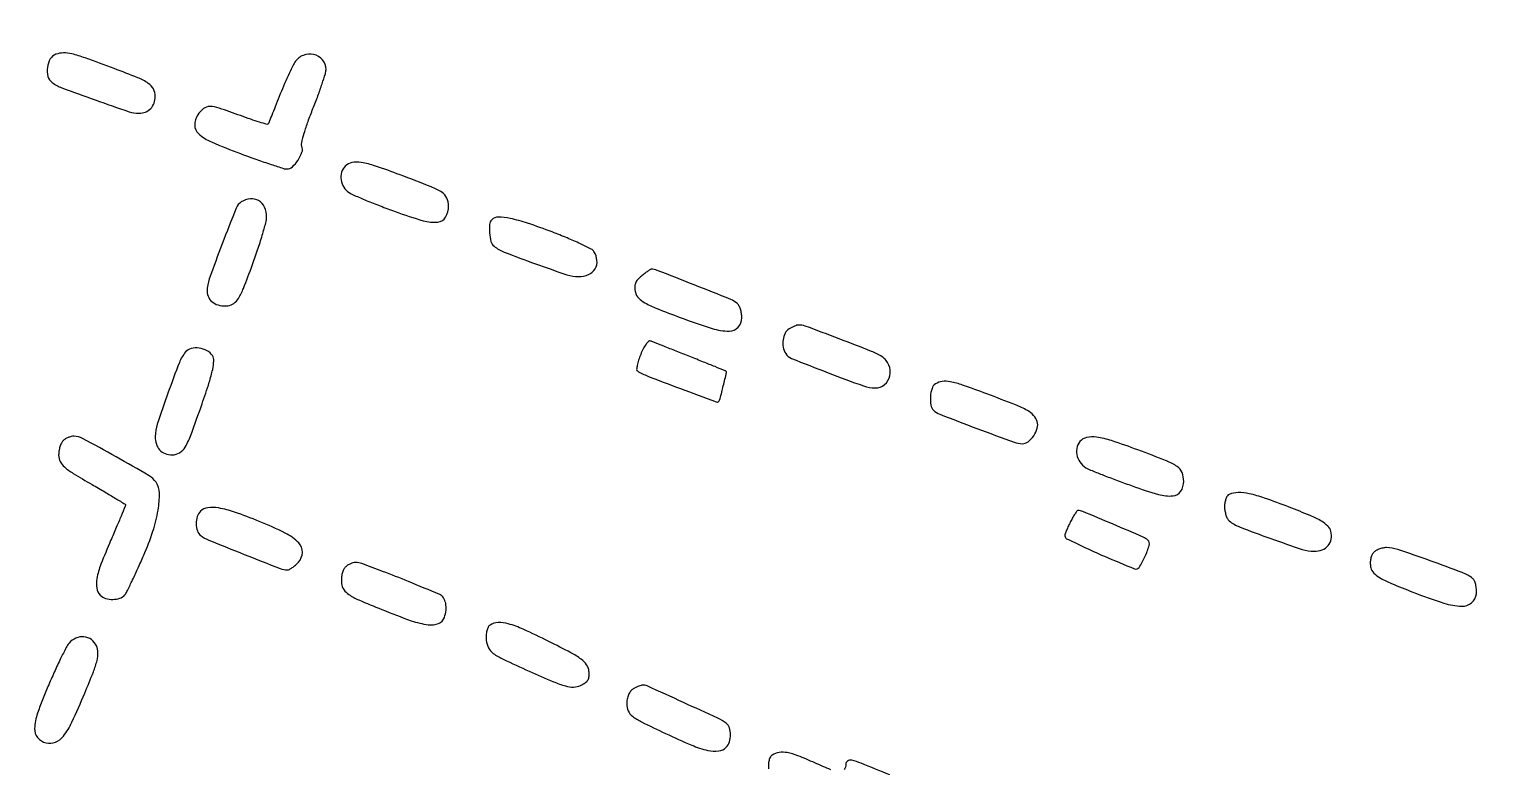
# Model space of a CAD drawing. Header units: metres. Extents: x 244 to 6504, y 133 to 4776.
# Drawn here: x 2868.1 to 3129.5, y 2975 to 3106.6 of the extents above; entities that cross this region are included whole.
import ezdxf

# ---------------------------------------------------------------- set-up
doc = ezdxf.new("R2010")
doc.units = ezdxf.units.M
doc.header["$MEASUREMENT"] = 0

msp = doc.modelspace()

# ---------------------------------------------------------------- linework, layer by layer
for points in [[(2390.74, 4302.36, -0.000001), (2436.6, 4383.87, -0.253439)], [(2809.66, 3348.58, -0.000003), (2861.11, 3329.19, -0.000175), (2917.85, 3307.78, -0.000105), (2985.13, 3282.36, 0.000001), (3054.44, 3256.15, 0.000001), (3117.63, 3232.25, 0.000001), (3170.61, 3212.21, 0.000007), (3189.96, 3204.9, -0.002564)], [(5649.78, 2908.29, -0.000001), (5592.12, 2927.27, -0.000136)], [(1770.95, 4232.21, -0.000001), (1756.31, 4203.53, -0.092463)], [(2661.8, 3304.26, -0.000001), (2697.55, 3290.75, -0.000089)], [(2166.88, 2385.74, -0.000003), (2059.01, 2428.09, -0.099946)], [(2106.7, 3796.48, 0.000002), (2119.15, 3818.66)], [(2297.42, 3562.08, -0.000023), (2063.26, 3651.71, -0.089134)], [(1593.92, 2905.57, -0.000004), (1514.48, 2912.51, -0.000011), (1436.43, 2919.33, -0.007054)], [(3786.66, 2922.9, 0.000685), (3692.42, 2974.87, -0.000176), (3640.05, 3003.67, -0.00024), (3592.9, 3029.66, -0.000156), (3553.29, 3051.52, -0.002791), (3540.61, 3058.62, 0.011957), (3524.79, 3067.11, 0.003929), (3501.11, 3078.85, 0.001858), (3461.27, 3098.03, 0.000234), (3375.01, 3139.12), (3228.05, 3209.03), (3155.52, 3236.5, 0.000109), (3110.93, 3253.38, 0.000013), (3012.15, 3290.74, 0.000016), (2894.73, 3335.15, 0.000013), (2769.32, 3382.57, -0.00051)], [(3194.59, 2964.63, -0.000274), (3199.89, 2977.56, -0.001712), (3207.4, 2995.7, -0.000332), (3221.11, 3028.39, 0.002473), (3234.6, 3060.96, 0.001952), (3248.88, 3096.35, 0.001967), (3262.73, 3131.43, 0.002708), (3274.88, 3163.07, -0.018298), (3275.47, 3164.49, -0.03784), (3276.06, 3165.55, -0.05007), (3276.6, 3166.2, -0.29609), (3277.01, 3166.29, -0.019212), (3277.66, 3166.01, -0.000003), (3312.3, 3149.56, -0.000078), (3350.64, 3131.35, -0.000048), (3396.02, 3109.79, -0.000386)], [(1818.98, 2759.08, 0.000018), (1857.04, 2862.14, 0.000008), (1895.3, 2965.72, 0.303576)], [(1986.93, 2957.13, 0.000002), (2009.06, 2948.59, 0.092301)], [(2910.82, 2101.23, -0.000002), (2871.64, 2116.15, -0.08954)], [(3742.17, 2759.42, 0.000002), (3749.92, 2779.53, 0.000119)], [(3810.74, 2887.17, 0.000009), (3776.68, 2810.24, 0.000019), (3743.02, 2734.21, 0.015605)], [(3267.31, 3168.75, -0.000025), (3252.2, 3129.67, -0.000011), (3236.96, 3090.25, -0.104491)], [(2960.3, 3189.89, -0.000004), (2968.51, 3186.66, -0.000027)], [(2944.66, 3196.16, 0.000006), (2951.32, 3193.45, 0.001308)], [(3110.2, 3130.91, -0.00082), (3167.5, 3107.8, -0.000052), (3230.94, 3082.08, -0.100355)], [(3020.53, 2505.4, -0.000009), (3041.92, 2560.53, -0.000258)], [(2487.51, 2262.24, 0.000015), (2352.21, 2313.65, 0.000934)], [(3011.1, 2974.51, -0.012514), (3008.22, 2975.73, 0.012513), (3005.22, 2977, 0.048346), (3003.28, 2977.56, 0.081595), (3001.85, 2977.58, 0.105832), (3000.62, 2977.13, 0.128667), (3000.29, 2976.78, 0.058144), (3000.05, 2976.18, 0.050883), (2999.94, 2975.45, 0.043008), (2999.96, 2974.66, 0.116191)], [(3021.58, 2973.59, 0.002074), (3016.48, 2975.65, 0.037428), (3014.8, 2976.19, 0.213015), (3014.08, 2976.05, 0.245442), (3013.76, 2975.43, -0.175559), (3013.43, 2974.52, -0.23669)]]:
    msp.add_lwpolyline(points, format="xyb")
for points in [[(2872.82, 3102.18, 0.174992), (2871.83, 3101.34, 0.09875), (2871.32, 3099.84, 0.09778), (2871.42, 3098.24, 0.167908), (2872.16, 3097.15, 0.07239), (2873.9, 3096.2, 0.00381), (2879.85, 3094.03, 0.003492), (2885.88, 3091.94, 0.081942), (2887.66, 3091.65, 0.094545), (2888.82, 3091.87, 0.108879), (2889.74, 3092.49, 0.105739), (2890.34, 3093.47, 0.084838), (2890.54, 3094.68, 0.122987), (2890.22, 3095.99, 0.122123), (2889.32, 3096.99, 0.052413), (2887.42, 3098, 0.007138), (2883.23, 3099.63, 0.003065), (2878.04, 3101.53, 0.026336), (2875.67, 3102.25, 0.062004), (2874.16, 3102.42, 0.086777)], [(2915.45, 3100.76, 0.030347), (2914.97, 3099.9, 0.006439), (2914.24, 3098.34, 0.006716), (2913.44, 3096.51, 0.006336), (2912.68, 3094.63, -0.001773), (2911.97, 3092.83, -0.002701), (2911.34, 3091.28, -0.000976), (2910.79, 3089.95, -0.0694), (2910.67, 3089.74, -0.303994), (2910.48, 3089.68, -0.003524), (2909.14, 3090.07, -0.009208), (2907.58, 3090.58, -0.005703), (2905.77, 3091.23, 0.008181), (2901.98, 3092.56, 0.076444), (2900.28, 3092.86, 0.171327), (2899.16, 3092.48, 0.08246), (2898.13, 3091.36, 0.146046), (2897.59, 3089.54, 0.212088), (2898.26, 3088.03, 0.082352), (2900.58, 3086.53, 0.012207), (2905.78, 3084.45, 0.003963), (2908.66, 3083.4, 0.005604), (2911.24, 3082.52, 0.003337), (2913.42, 3081.81, 0.076569), (2914.07, 3081.71, 0.190634), (2915.02, 3082.09, 0.059919), (2916.03, 3083.29, 0.059753), (2916.73, 3084.7, 0.17825), (2916.71, 3085.77, -0.153828), (2916.68, 3086.39, -0.01046), (2917.15, 3088.12, -0.014198), (2917.82, 3090.2, -0.010137), (2918.69, 3092.48, 0.006654), (2919.58, 3094.78, 0.008629), (2920.33, 3096.91, 0.006764), (2920.9, 3098.71, 0.073909), (2921.02, 3099.46, 0.172713), (2920.41, 3101.17, 0.165747), (2918.84, 3102.14, 0.156019), (2916.93, 3101.99, 0.153558)], [(2924.46, 3082.24, 0.127863), (2923.81, 3081.14, 0.105925), (2923.72, 3079.77, 0.102908), (2924.2, 3078.45, 0.113892), (2925.16, 3077.49, 0.037976), (2926.1, 3077, 0.004942), (2928.19, 3076.11, 0.005733), (2930.69, 3075.12, 0.004764), (2933.38, 3074.11, 0.015088), (2938.37, 3072.47, 0.097815), (2940.99, 3072.23, 0.241849), (2942.35, 3073.11, 0.130545), (2942.88, 3075.09, 0.104007), (2942.57, 3076.53, 0.146844), (2941.72, 3077.53, 0.049478), (2939.79, 3078.52, 0.00365), (2934.23, 3080.67, 0.008356), (2929.83, 3082.24, 0.041871), (2927.3, 3082.87, 0.08414), (2925.64, 3082.86, 0.153572)], [(2905.91, 3075.84, 0.157926), (2905, 3074.74, 0.003625), (2902.5, 3068.35, 0.005523), (2900.2, 3062.12, 0.085831), (2899.82, 3059.89, 0.122411), (2900.1, 3058.76, 0.119324), (2900.88, 3057.87, 0.104972), (2902.07, 3057.37, 0.077536), (2903.51, 3057.32, 0.123388), (2904.58, 3057.73, 0.104429), (2905.41, 3058.62, 0.042739), (2906.29, 3060.41, 0.005227), (2907.84, 3064.49, 0.007129), (2908.82, 3067.28, 0.00884), (2909.65, 3069.9, 0.007456), (2910.27, 3072.11, 0.063589), (2910.41, 3073.13, 0.106305), (2910.04, 3074.88, 0.153751), (2909, 3076.06, 0.160564), (2907.52, 3076.39, 0.118044)], [(2950.6, 3072.66, 0.172943), (2950.2, 3071.81, 0.045561), (2950.19, 3070.29, 0.045852), (2950.45, 3068.77, 0.154881), (2950.99, 3067.94, 0.080923), (2952.82, 3066.87, 0.005696), (2958.38, 3064.8, 0.005732), (2963.99, 3062.85, 0.080085), (2966.09, 3062.51, 0.106171), (2967.84, 3062.88, 0.152448), (2969.02, 3063.91, 0.160077), (2969.36, 3065.39, 0.119542), (2968.82, 3066.99, 0.135826), (2968.33, 3067.43, 0.007023), (2966.41, 3068.36, 0.010726), (2964.06, 3069.4, 0.007549), (2961.38, 3070.47, 0.010357), (2956.98, 3072.04, 0.030552), (2953.89, 3072.87, 0.044015), (2951.74, 3073.11, 0.205313)], [(2977.3, 3062.61, 0.042746), (2976.6, 3061.94, 0.091635), (2976.21, 3061.3, 0.097372), (2976.1, 3060.59, 0.052894), (2976.22, 3059.71, 0.131359), (2976.79, 3058.69, 0.072647), (2977.92, 3057.82, 0.033934), (2980.01, 3056.82, 0.00545), (2984.23, 3055.21, 0.012435), (2989.9, 3053.26, 0.075069), (2992.97, 3052.78, 0.211095), (2994.55, 3053.47, 0.188193), (2995.21, 3055.15, 0.042107), (2995.14, 3055.93, 0.039413), (2994.95, 3056.7, 0.041902), (2994.66, 3057.36, 0.096463), (2994.32, 3057.78, 0.077758), (2993.22, 3058.43, 0.001327), (2986.71, 3061.03, 0.001133), (2980.11, 3063.62, 0.093389), (2979.04, 3063.83, 0.145852), (2978.89, 3063.78, 0.006908), (2978.43, 3063.47, 0.010866), (2977.89, 3063.08, 0.00756)], [(3003.65, 3053.17, 0.14106), (3002.93, 3052.42, 0.085777), (3002.55, 3051.24, 0.080262), (3002.58, 3049.92, 0.096847), (3003.03, 3048.77, 0.157686), (3004.07, 3047.91, 0.003083), (3010.58, 3045.36, 0.00472), (3016.91, 3043, 0.087226), (3019.02, 3042.63, 0.180075), (3020.67, 3043.24, 0.163275), (3021.6, 3044.81, 0.150212), (3021.43, 3046.73, 0.152443), (3020.21, 3048.21, 0.051381), (3018.36, 3049.17, 0.003166), (3012.56, 3051.41, 0.001916), (3006.51, 3053.68, 0.099768), (3005.28, 3053.87, 0.074835), (3005.03, 3053.82, 0.01564), (3004.61, 3053.66, 0.016081), (3004.13, 3053.43, 0.014592)], [(2977.16, 3048.62, 0.017139), (2976.79, 3047.58, 0.026608), (2976.55, 3046.65, 0.024638), (2976.44, 3045.92, 0.287021), (2976.56, 3045.67, 0.045845), (2978.41, 3044.75, 0.002737), (2984.25, 3042.52, 0.000665), (2990.62, 3040.14, 0.293549), (2991.04, 3040.23, 0.133436), (2991.33, 3040.73, 0.004275), (2991.9, 3043.01, 0.002479), (2992.47, 3045.39, 0.324411), (2992.36, 3045.65, 0.040485), (2992.25, 3045.7, 0.000075), (2990.42, 3046.44, 0.000555), (2988.36, 3047.26, 0.000344), (2985.93, 3048.23, -0.000004), (2983.47, 3049.21, -0.000005), (2981.28, 3050.08, -0.000003), (2979.43, 3050.81, -0.000076), (2978.92, 3051.01, 0.287188), (2978.58, 3050.95, 0.048449), (2978.11, 3050.43, 0.040302), (2977.61, 3049.63, 0.025374)], [(2895.96, 3049.06, 0.080973), (2894.86, 3047.18, 0.006243), (2892.81, 3041.69, 0.006308), (2890.9, 3036.16, 0.079523), (2890.55, 3033.98, 0.073683), (2890.75, 3032.61, 0.113864), (2891.34, 3031.57, 0.119772), (2892.31, 3030.93, 0.087267), (2893.58, 3030.7, 0.138023), (2894.9, 3031.08, 0.123828), (2895.9, 3032.09, 0.044506), (2896.94, 3034.31, 0.004492), (2898.9, 3039.8, 0.005721), (2900.18, 3043.64, 0.02482), (2900.8, 3045.95, 0.042123), (2900.99, 3047.47, 0.150909), (2900.75, 3048.41, 0.132637), (2899.8, 3049.29, 0.088382), (2898.39, 3049.75, 0.091994), (2896.95, 3049.68, 0.162839)], [(3029.74, 3043.36, 0.177833), (3029.13, 3042.56, 0.058033), (3028.85, 3041.09, 0.057873), (3028.92, 3039.58, 0.161074), (3029.41, 3038.65, 0.101156), (3030.51, 3037.95, 0.001768), (3037.15, 3035.41, 0.001975), (3043.77, 3032.95, 0.088442), (3045.21, 3032.69, 0.165247), (3046.27, 3033.05, 0.079523), (3047.27, 3034.11, 0.078365), (3047.9, 3035.44, 0.149299), (3047.89, 3036.62, 0.106127), (3047.25, 3037.74, 0.084245), (3046.15, 3038.61, 0.032624), (3044.05, 3039.6, 0.003301), (3038.9, 3041.58, 0.005437), (3034.58, 3043.16, 0.036935), (3032.39, 3043.75, 0.080464), (3030.95, 3043.8, 0.109118)], [(2874.12, 3033.22, 0.085477), (2873.81, 3032.79, 0.036917), (2873.55, 3032.13, 0.035145), (2873.38, 3031.37, 0.039069), (2873.32, 3030.62, 0.118791), (2873.59, 3029.51, 0.095037), (2874.35, 3028.54, 0.043285), (2875.92, 3027.39, 0.00651), (2879.28, 3025.41, -0.002937), (2881.57, 3024.08, -0.004766), (2883.49, 3022.92, -0.001049), (2885.16, 3021.89, -0.259612), (2885.24, 3021.75, -0.098553), (2885.21, 3021.56, -0.000487), (2884.47, 3019.78, -0.002199), (2883.61, 3017.75, -0.001387), (2882.6, 3015.39, 0.010024), (2880.86, 3011.17, 0.045191), (2880.13, 3008.61, 0.087418), (2880.11, 3006.9, 0.157564), (2880.74, 3005.66, 0.121711), (2881.69, 3005.09, 0.077284), (2882.99, 3004.9, 0.078887), (2884.24, 3005.11, 0.139918), (2885.11, 3005.7, 0.057408), (2885.49, 3006.29, 0.003844), (2886.39, 3008.12, 0.005496), (2887.41, 3010.32, 0.004085), (2888.5, 3012.77, 0.022921), (2890.13, 3017.06, 0.037592), (2891.07, 3020.84, 0.04546), (2891.3, 3023.88, 0.144964), (2890.7, 3025.8, 0.113896), (2889.45, 3026.98, 0.003912), (2883.56, 3030.34, 0.00366), (2877.6, 3033.62, 0.124774), (2876.05, 3034.02, 0.058561), (2875.56, 3033.96, 0.038981), (2875.01, 3033.78, 0.03905), (2874.5, 3033.53, 0.059936)], [(3055.52, 3033.06, 0.129455), (3054.95, 3031.83, 0.11517), (3055.02, 3030.43, 0.108318), (3055.72, 3029.13, 0.103527), (3056.92, 3028.22, 0.016474), (3057.95, 3027.77, 0.002754), (3059.98, 3026.97, 0.003015), (3062.37, 3026.07, 0.002669), (3064.86, 3025.15, 0.01633), (3069.54, 3023.63, 0.092619), (3072.13, 3023.38, 0.226351), (3073.5, 3024.19, 0.149013), (3074.04, 3025.97, 0.095176), (3073.74, 3027.54, 0.148555), (3072.88, 3028.6, 0.056371), (3070.97, 3029.62, 0.004948), (3065.85, 3031.58, 0.00906), (3061.18, 3033.23, 0.04458), (3058.47, 3033.86, 0.090812), (3056.72, 3033.8, 0.165916)], [(3082.15, 3023.64, 0.151535), (3081.83, 3023.38, 0.055928), (3081.57, 3022.86, 0.048957), (3081.39, 3022.19, 0.041663), (3081.32, 3021.46, 0.040246), (3081.39, 3020.7, 0.038695), (3081.57, 3019.95, 0.04127), (3081.83, 3019.31, 0.100095), (3082.15, 3018.92, 0.081028), (3084, 3017.84, 0.005861), (3089.56, 3015.77, 0.005921), (3095.17, 3013.83, 0.079643), (3097.31, 3013.49, 0.090199), (3098.76, 3013.75, 0.130065), (3099.82, 3014.5, 0.135278), (3100.34, 3015.65, 0.101444), (3100.28, 3017.05, 0.137447), (3099.74, 3017.99, 0.063049), (3098.61, 3018.86, 0.032725), (3096.59, 3019.86, 0.006522), (3092.86, 3021.36, 0.008007), (3088.47, 3022.98, 0.031956), (3085.71, 3023.76, 0.053954), (3083.75, 3023.96, 0.094742)], [(2898.63, 3020.64, 0.121606), (2898.05, 3019.68, 0.07741), (2897.86, 3018.39, 0.079707), (2898.07, 3017.14, 0.148195), (2898.66, 3016.32, 0.067354), (2900.13, 3015.47, 0.002218), (2906.42, 3012.94, 0.001689), (2912.86, 3010.4, 0.094243), (2914.12, 3010.17, 0.120873), (2914.48, 3010.26, 0.031168), (2915, 3010.57, 0.029863), (2915.56, 3011.01, 0.026507), (2916.09, 3011.54, 0.17814), (2916.8, 3013.3, 0.201462), (2916.15, 3014.98, 0.08673), (2913.75, 3016.74, 0.019312), (2909.09, 3018.83, 0.01116), (2904.7, 3020.48, 0.041834), (2901.86, 3021.22, 0.073745), (2899.92, 3021.27, 0.16697)], [(3053.85, 3018.81, 0.011991), (3053.46, 3018.02, 0.014098), (3053.14, 3017.25, 0.013047), (3052.9, 3016.59, 0.080351), (3052.84, 3016.23, 0.284672), (3053.14, 3015.74, 0.005096), (3056.03, 3014.35, 0.009484), (3059.88, 3012.61, 0.003697), (3065.26, 3010.36, 0.358329), (3066.08, 3010.62, 0.037846), (3067.12, 3012.49, 0.03715), (3067.88, 3014.54, 0.281859), (3067.62, 3015.49, 0.087544), (3066.82, 3016.02, 0.001209), (3061.44, 3018.31, 0.001083), (3056.01, 3020.6, 0.09943), (3055.17, 3020.77, 0.236324), (3055, 3020.69, 0.012382), (3054.65, 3020.19, 0.017381), (3054.26, 3019.56, 0.01156)], [(3107.83, 3013.16, 0.084773), (3107.54, 3012.66, 0.049375), (3107.37, 3011.99, 0.047068), (3107.32, 3011.26, 0.05377), (3107.42, 3010.56, 0.135455), (3107.96, 3009.6, 0.065026), (3109.09, 3008.73, 0.033144), (3111.1, 3007.73, 0.00637), (3114.89, 3006.21, 0.013615), (3120.46, 3004.23, 0.07226), (3123.64, 3003.69, 0.184712), (3125.39, 3004.31, 0.194527), (3126.24, 3005.92, 0.041111), (3126.25, 3006.75, 0.042793), (3126.13, 3007.56, 0.046676), (3125.89, 3008.24, 0.119164), (3125.58, 3008.65, 0.077112), (3123.73, 3009.7, 0.005116), (3118.01, 3011.81, 0.004957), (3112.22, 3013.81, 0.081061), (3110.21, 3014.14, 0.055138), (3109.55, 3014.07, 0.043163), (3108.86, 3013.85, 0.044441), (3108.25, 3013.54, 0.07704)], [(2924.36, 3010.54, 0.08315), (2924.07, 3010.04, 0.039045), (2923.87, 3009.33, 0.037282), (2923.76, 3008.53, 0.043006), (2923.78, 3007.76, 0.119243), (2924.19, 3006.65, 0.101558), (2925.09, 3005.77, 0.042303), (2926.88, 3004.81, 0.005272), (2930.95, 3003.11, 0.010532), (2936.23, 3001.1, 0.054302), (2939.27, 3000.38, 0.127676), (2941.08, 3000.61, 0.211635), (2942.14, 3001.7, 0.063473), (2942.43, 3002.97, 0.074841), (2942.37, 3004.21, 0.088814), (2941.98, 3005.2, 0.155642), (2941.32, 3005.76, 0.003265), (2935.73, 3008.09, 0.005896), (2931.12, 3009.91, 0.003726), (2927.39, 3011.3, 0.087538), (2926.29, 3011.49, 0.0705), (2925.79, 3011.42, 0.044599), (2925.25, 3011.21, 0.044004), (2924.75, 3010.91, 0.060663)], [(2950.28, 3000.32, 0.133922), (2949.94, 2999.95, 0.058724), (2949.71, 2999.32, 0.049164), (2949.59, 2998.51, 0.03523), (2949.62, 2997.6, 0.093272), (2950.01, 2996.24, 0.119912), (2950.85, 2995.26, 0.046245), (2952.63, 2994.22, 0.004214), (2957.28, 2992.09, 0.00475), (2961.58, 2990.22, 0.032304), (2963.76, 2989.45, 0.069986), (2965.2, 2989.26, 0.105593), (2966.43, 2989.53, 0.045633), (2967.26, 2990.01, 0.110016), (2967.74, 2990.52, 0.111783), (2967.94, 2991.19, 0.048011), (2967.93, 2992.12, 0.123428), (2967.51, 2993.24, 0.082742), (2966.55, 2994.22, 0.037623), (2964.69, 2995.39, 0.005682), (2960.76, 2997.4, 0.008014), (2956.21, 2999.57, 0.039502), (2953.54, 3000.55, 0.076639), (2951.72, 3000.76, 0.13346)], [(2875.19, 2997.09, 0.056698), (2874.66, 2996.3, 0.005987), (2873.67, 2994.33, 0.00734), (2872.55, 2991.94, 0.005829), (2871.41, 2989.33, 0.014466), (2869.55, 2984.58, 0.07772), (2869.03, 2981.86, 0.181176), (2869.57, 2980.24, 0.161687), (2871.07, 2979.29, 0.15949), (2872.73, 2979.41, 0.131383), (2874.16, 2980.48, 0.056647), (2875.68, 2982.98, 0.00936), (2877.97, 2988.14, 0.00561), (2879.52, 2991.96, 0.032948), (2880.18, 2994.02, 0.066446), (2880.33, 2995.41, 0.101771), (2880.07, 2996.59, 0.126434), (2879.16, 2997.72, 0.135515), (2877.84, 2998.23, 0.130335), (2876.41, 2998, 0.112794)], [(2975.83, 2988.92, 0.096183), (2975.36, 2988.51, 0.062829), (2974.99, 2987.88, 0.055989), (2974.75, 2987.1, 0.046314), (2974.67, 2986.24, 0.105312), (2974.94, 2985, 0.125867), (2975.68, 2984.06, 0.047845), (2977.33, 2983.04, 0.004569), (2981.6, 2980.98, 0.010169), (2986.26, 2978.89, 0.043959), (2989.14, 2977.96, 0.084084), (2991.07, 2977.85, 0.170165), (2992.43, 2978.51, 0.121566), (2993, 2979.46, 0.077457), (2993.19, 2980.75, 0.08002), (2992.98, 2981.99, 0.15142), (2992.39, 2982.8, 0.051773), (2990.9, 2983.7, 0.001811), (2984.77, 2986.52, 0.000908), (2978.34, 2989.45, 0.116932), (2977.48, 2989.61, 0.073019), (2977.22, 2989.56, 0.016482), (2976.8, 2989.4, 0.016741), (2976.31, 2989.18, 0.015541)]]:
    msp.add_lwpolyline(points, format="xyb", close=True)

doc.saveas('drawing.dxf')
